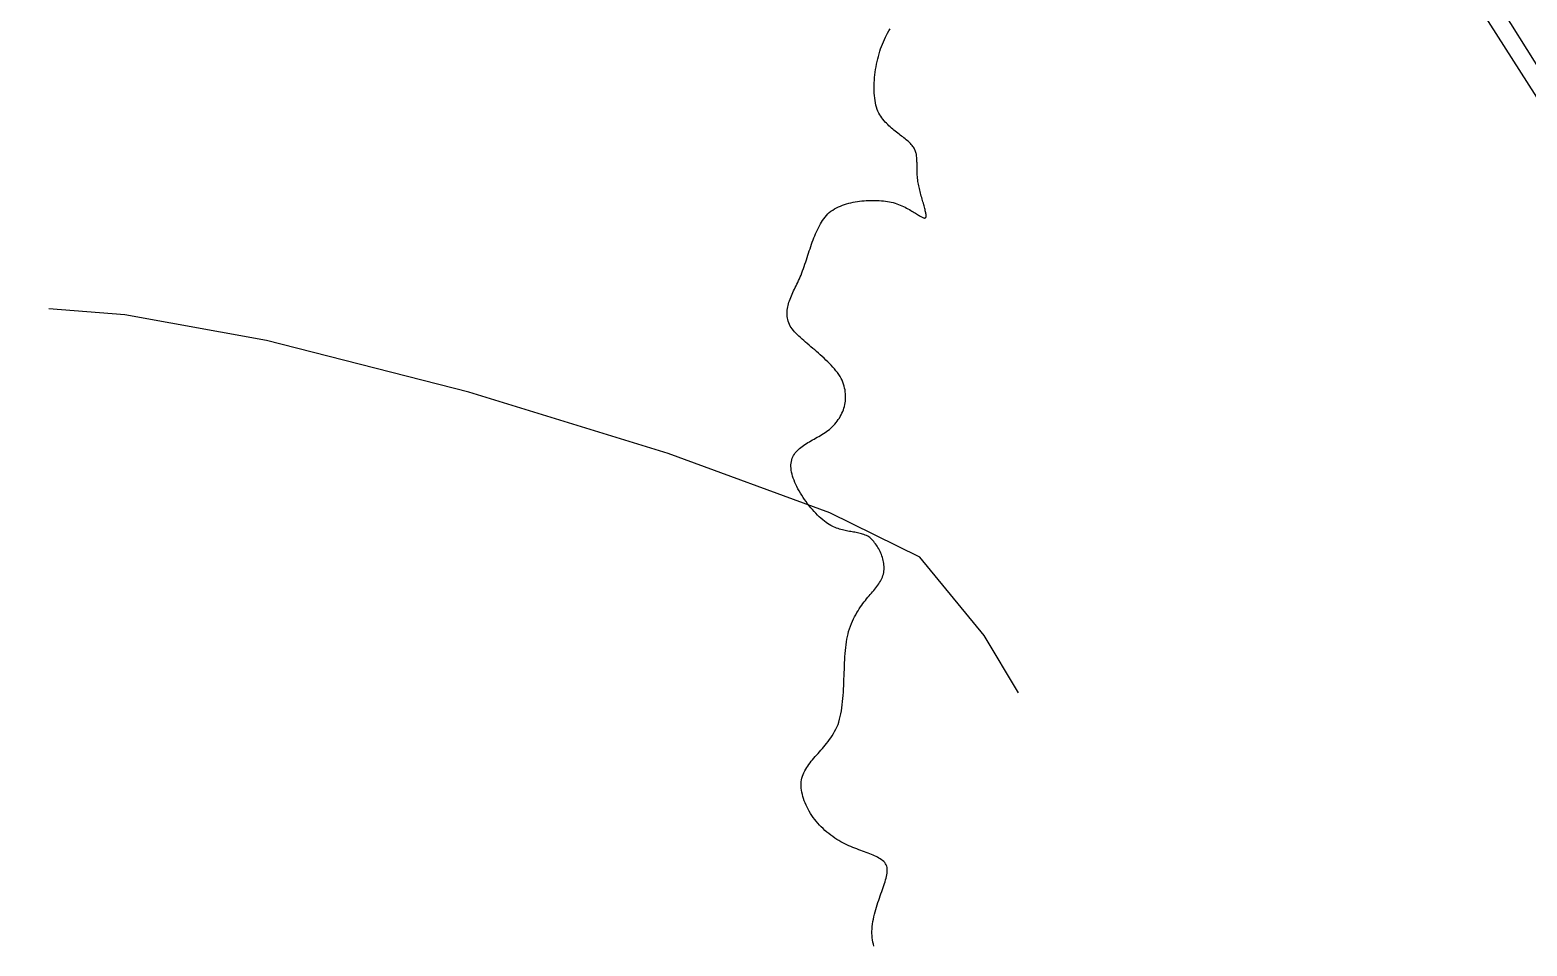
# Model space of a CAD drawing. Header units: metres. Extents: x 507606 to 508087, y 6966978 to 6967359.
# Drawn here: x 507901.48 to 507907.04, y 6967155 to 6967158.39 of the extents above; entities that cross this region are included whole.
import ezdxf

# ---------------------------------------------------------------- set-up
doc = ezdxf.new("R2010")
doc.units = ezdxf.units.M
doc.linetypes.add('ISO-DASHED2', pattern=[6, 4, -2])
for name, color, linetype in [('CON_EX. MAJ', 252, 'ISO-DASHED2'), ('CON_EX. MIN', 253, 'ISO-DASHED2'), ('mga2020DR_UNLINED', 252, 'Continuous'), ('mga2020VEG_TREE', 252, 'Continuous')]:
    doc.layers.add(name, color=color, linetype=linetype)

# ---------------------------------------------------------------- blocks, each defined once
blk = doc.blocks.new('BAC V TREE')
for p, q in [((-13.5699, 7.9058), (-13.5517, 7.9422)), ((-13.5517, 7.9422), (-13.5328, 7.9773)), ((-13.5328, 7.9773), (-13.5108, 8.0128)), ((-13.5108, 8.0128), (-13.488, 8.0466)), ((-13.6771, 7.6221), (-13.6641, 7.6651)), ((-13.6641, 7.6651), (-13.6503, 7.7074)), ((-13.6503, 7.7074), (-13.6357, 7.749)), ((-13.6357, 7.749), (-13.6204, 7.7897)), ((-13.6204, 7.7897), (-13.6043, 7.8294)), ((-13.6043, 7.8294), (-13.5875, 7.8682)), ((-13.5875, 7.8682), (-13.5699, 7.9058)), ((-13.7289, 7.3998), (-13.7203, 7.4449)), ((-13.7203, 7.4449), (-13.7108, 7.4898)), ((-13.7108, 7.4898), (-13.7004, 7.5344)), ((-13.7004, 7.5344), (-13.6892, 7.5785)), ((-13.6892, 7.5785), (-13.6771, 7.6221)), ((-13.7595, 7.128), (-13.7569, 7.173)), ((-13.7569, 7.173), (-13.7534, 7.2182)), ((-13.7534, 7.2182), (-13.7487, 7.2635)), ((-13.7487, 7.2635), (-13.7431, 7.309)), ((-13.7431, 7.309), (-13.7365, 7.3544)), ((-13.7365, 7.3544), (-13.7289, 7.3998)), ((-13.7613, 7.0391), (-13.7609, 7.0833)), ((-13.7605, 6.9954), (-13.7613, 7.0391)), ((-13.7609, 7.0833), (-13.7595, 7.128)), ((-13.7586, 6.9522), (-13.7605, 6.9954)), ((-13.7555, 6.9097), (-13.7586, 6.9522)), ((-13.7512, 6.868), (-13.7555, 6.9097)), ((-13.7457, 6.8271), (-13.7512, 6.868)), ((-13.739, 6.7871), (-13.7457, 6.8271)), ((-13.731, 6.7481), (-13.739, 6.7871)), ((-13.7218, 6.7102), (-13.731, 6.7481)), ((-13.7112, 6.6735), (-13.7218, 6.7102)), ((-13.6965, 6.6425), (-13.7112, 6.6735)), ((-13.6809, 6.6129), (-13.6965, 6.6425)), ((-13.6644, 6.5845), (-13.6809, 6.6129)), ((-13.6472, 6.5573), (-13.6644, 6.5845)), ((-13.6292, 6.5313), (-13.6472, 6.5573)), ((-13.6106, 6.5063), (-13.6292, 6.5313)), ((-13.5914, 6.4824), (-13.6106, 6.5063)), ((-13.5716, 6.4594), (-13.5914, 6.4824)), ((-13.5514, 6.4374), (-13.5716, 6.4594)), ((-13.5307, 6.4161), (-13.5514, 6.4374)), ((-13.5097, 6.3957), (-13.5307, 6.4161)), ((-13.4884, 6.376), (-13.5097, 6.3957)), ((-13.4669, 6.3569), (-13.4884, 6.376)), ((-13.4453, 6.3385), (-13.4669, 6.3569)), ((-13.4235, 6.3205), (-13.4453, 6.3385)), ((-13.4017, 6.3031), (-13.4235, 6.3205)), ((-13.3799, 6.2861), (-13.4017, 6.3031)), ((-13.3582, 6.2694), (-13.3799, 6.2861)), ((-13.3367, 6.253), (-13.3582, 6.2694)), ((-13.3154, 6.2369), (-13.3367, 6.253)), ((-13.2943, 6.2209), (-13.3154, 6.2369)), ((-13.2736, 6.205), (-13.2943, 6.2209)), ((-13.2533, 6.1892), (-13.2736, 6.205)), ((-13.2334, 6.1734), (-13.2533, 6.1892)), ((-13.2141, 6.1576), (-13.2334, 6.1734)), ((-13.1954, 6.1416), (-13.2141, 6.1576)), ((-13.1773, 6.1254), (-13.1954, 6.1416)), ((-13.1599, 6.1089), (-13.1773, 6.1254)), ((-13.1433, 6.0922), (-13.1599, 6.1089)), ((-13.1275, 6.0751), (-13.1433, 6.0922)), ((-13.1126, 6.0575), (-13.1275, 6.0751)), ((-13.1012, 6.0439), (-13.1126, 6.0575)), ((-13.0909, 6.0301), (-13.1012, 6.0439)), ((-13.0816, 6.0161), (-13.0909, 6.0301)), ((-13.0734, 6.0018), (-13.0816, 6.0161)), ((-13.0661, 5.9871), (-13.0734, 6.0018)), ((-13.0596, 5.9722), (-13.0661, 5.9871)), ((-13.0541, 5.9569), (-13.0596, 5.9722)), ((-13.0492, 5.9413), (-13.0541, 5.9569)), ((-13.0451, 5.9253), (-13.0492, 5.9413)), ((-13.0417, 5.909), (-13.0451, 5.9253)), ((-13.0388, 5.8923), (-13.0417, 5.909)), ((-13.0365, 5.8751), (-13.0388, 5.8923)), ((-13.0347, 5.8575), (-13.0365, 5.8751)), ((-13.0332, 5.8395), (-13.0347, 5.8575)), ((-13.0322, 5.821), (-13.0332, 5.8395)), ((-13.0314, 5.802), (-13.0322, 5.821)), ((-13.0309, 5.7825), (-13.0314, 5.802)), ((-13.0305, 5.7625), (-13.0309, 5.7825)), ((-13.0303, 5.742), (-13.0305, 5.7625)), ((-13.0301, 5.7209), (-13.0303, 5.742)), ((-13.03, 5.6992), (-13.0301, 5.7209)), ((-13.0298, 5.677), (-13.03, 5.6992)), ((-13.0294, 5.6542), (-13.0298, 5.677)), ((-13.029, 5.6307), (-13.0294, 5.6542)), ((-13.0282, 5.6066), (-13.029, 5.6307)), ((-13.0272, 5.5818), (-13.0282, 5.6066)), ((-13.0259, 5.5564), (-13.0272, 5.5818)), ((-13.0241, 5.5303), (-13.0259, 5.5564)), ((-13.0219, 5.5035), (-13.0241, 5.5303)), ((-13.0191, 5.476), (-13.0219, 5.5035)), ((-13.0158, 5.4477), (-13.0191, 5.476)), ((-13.0116, 5.4237), (-13.0158, 5.4477)), ((-13.0069, 5.3992), (-13.0116, 5.4237)), ((-13.0018, 5.3744), (-13.0069, 5.3992)), ((-12.9962, 5.3492), (-13.0018, 5.3744)), ((-14.0837, 5.0996), (-14.0462, 5.1058)), ((-14.0462, 5.1058), (-14.0085, 5.1111)), ((-14.0085, 5.1111), (-13.9707, 5.1154)), ((-13.9707, 5.1154), (-13.9329, 5.1188)), ((-13.9329, 5.1188), (-13.8951, 5.1213)), ((-13.8951, 5.1213), (-13.8574, 5.1231)), ((-13.8574, 5.1231), (-13.8199, 5.124)), ((-13.8199, 5.124), (-13.7827, 5.1241)), ((-13.7827, 5.1241), (-13.7457, 5.1235)), ((-13.7457, 5.1235), (-13.7091, 5.1222)), ((-13.7091, 5.1222), (-13.673, 5.1202)), ((-13.673, 5.1202), (-13.6373, 5.1175)), ((-13.6373, 5.1175), (-13.6023, 5.1142)), ((-13.6023, 5.1142), (-13.5678, 5.1103)), ((-13.5678, 5.1103), (-13.5341, 5.1059)), ((-13.5341, 5.1059), (-13.5011, 5.1009)), ((-12.9903, 5.3238), (-12.9962, 5.3492)), ((-12.984, 5.2982), (-12.9903, 5.3238)), ((-12.9776, 5.2726), (-12.984, 5.2982)), ((-12.9709, 5.2469), (-12.9776, 5.2726)), ((-12.964, 5.2213), (-12.9709, 5.2469)), ((-12.9571, 5.1959), (-12.964, 5.2213)), ((-12.9501, 5.1707), (-12.9571, 5.1959)), ((-12.9432, 5.1458), (-12.9501, 5.1707)), ((-12.9363, 5.1212), (-12.9432, 5.1458)), ((-12.9295, 5.0971), (-12.9363, 5.1212)), ((-14.5975, 4.84), (-14.5751, 4.8672)), ((-14.5751, 4.8672), (-14.5516, 4.8932)), ((-14.5516, 4.8932), (-14.5269, 4.9182)), ((-14.5269, 4.9182), (-14.4975, 4.9396)), ((-14.4975, 4.9396), (-14.4671, 4.9596)), ((-14.4671, 4.9596), (-14.4357, 4.9783)), ((-14.4357, 4.9783), (-14.4034, 4.9958)), ((-14.4034, 4.9958), (-14.3703, 5.0119)), ((-14.3703, 5.0119), (-14.3364, 5.0269)), ((-14.3364, 5.0269), (-14.3018, 5.0406)), ((-14.3018, 5.0406), (-14.2667, 5.0532)), ((-14.2667, 5.0532), (-14.2309, 5.0646)), ((-14.2309, 5.0646), (-14.1947, 5.075)), ((-14.1947, 5.075), (-14.158, 5.0842)), ((-14.158, 5.0842), (-14.121, 5.0924)), ((-14.121, 5.0924), (-14.0837, 5.0996)), ((-13.5011, 5.1009), (-13.469, 5.0954)), ((-13.469, 5.0954), (-13.4377, 5.0895)), ((-13.4377, 5.0895), (-13.4056, 5.0787)), ((-13.4056, 5.0787), (-13.3745, 5.0674)), ((-13.3745, 5.0674), (-13.3444, 5.0556)), ((-13.3444, 5.0556), (-13.3153, 5.0435)), ((-13.3153, 5.0435), (-13.2871, 5.031)), ((-13.2871, 5.031), (-13.26, 5.0184)), ((-13.26, 5.0184), (-13.2338, 5.0055)), ((-13.2338, 5.0055), (-13.2085, 4.9926)), ((-13.2085, 4.9926), (-13.1843, 4.9797)), ((-13.1843, 4.9797), (-13.161, 4.9668)), ((-13.161, 4.9668), (-13.1386, 4.954)), ((-13.1386, 4.954), (-13.1172, 4.9414)), ((-13.1172, 4.9414), (-13.0967, 4.929)), ((-13.0967, 4.929), (-13.0771, 4.917)), ((-13.0771, 4.917), (-13.0585, 4.9054)), ((-13.0585, 4.9054), (-13.0408, 4.8942)), ((-13.0408, 4.8942), (-13.024, 4.8836)), ((-13.024, 4.8836), (-13.0081, 4.8736)), ((-13.0081, 4.8736), (-12.9932, 4.8643)), ((-12.9932, 4.8643), (-12.9791, 4.8557)), ((-12.9791, 4.8557), (-12.9659, 4.8479)), ((-12.9228, 5.0735), (-12.9295, 5.0971)), ((-12.9164, 5.0505), (-12.9228, 5.0735)), ((-12.9103, 5.0283), (-12.9164, 5.0505)), ((-12.9045, 5.0067), (-12.9103, 5.0283)), ((-12.899, 4.986), (-12.9045, 5.0067)), ((-12.894, 4.9662), (-12.899, 4.986)), ((-12.8895, 4.9474), (-12.894, 4.9662)), ((-12.8855, 4.9297), (-12.8895, 4.9474)), ((-12.8821, 4.913), (-12.8855, 4.9297)), ((-12.8793, 4.8977), (-12.8821, 4.913)), ((-12.8772, 4.8835), (-12.8793, 4.8977)), ((-12.8758, 4.8708), (-12.8772, 4.8835)), ((-12.8767, 4.8416), (-12.8755, 4.8497)), ((-12.8753, 4.8595), (-12.8758, 4.8708)), ((-12.8755, 4.8497), (-12.8753, 4.8595)), ((-14.7448, 4.5899), (-14.7291, 4.6238)), ((-14.7291, 4.6238), (-14.7126, 4.6571)), ((-14.7126, 4.6571), (-14.6955, 4.6897)), ((-14.6955, 4.6897), (-14.6777, 4.7215)), ((-14.6777, 4.7215), (-14.659, 4.7525)), ((-14.659, 4.7525), (-14.6394, 4.7826)), ((-14.6394, 4.7826), (-14.619, 4.8118)), ((-14.619, 4.8118), (-14.5975, 4.84)), ((-12.9659, 4.8479), (-12.9536, 4.841)), ((-12.9536, 4.841), (-12.9422, 4.8351)), ((-12.9422, 4.8351), (-12.9317, 4.8302)), ((-12.9317, 4.8302), (-12.922, 4.8263)), ((-12.922, 4.8263), (-12.9132, 4.8237)), ((-12.9132, 4.8237), (-12.9053, 4.8223)), ((-12.9053, 4.8223), (-12.8982, 4.8221)), ((-12.8982, 4.8221), (-12.8919, 4.8234)), ((-12.8919, 4.8234), (-12.8866, 4.8261)), ((-12.8866, 4.8261), (-12.882, 4.8303)), ((-12.882, 4.8303), (-12.8789, 4.8351)), ((-12.8789, 4.8351), (-12.8767, 4.8416)), ((-14.8418, 4.3378), (-14.829, 4.375)), ((-14.829, 4.375), (-14.816, 4.4119)), ((-14.816, 4.4119), (-14.8026, 4.4484)), ((-14.8026, 4.4484), (-14.7889, 4.4845)), ((-14.7889, 4.4845), (-14.7747, 4.5201)), ((-14.7747, 4.5201), (-14.76, 4.5553)), ((-14.76, 4.5553), (-14.7448, 4.5899)), ((-14.9284, 4.0736), (-14.9159, 4.1114)), ((-14.9159, 4.1114), (-14.9036, 4.1493)), ((-14.9036, 4.1493), (-14.8913, 4.1872)), ((-14.8913, 4.1872), (-14.8791, 4.225)), ((-14.8791, 4.225), (-14.8668, 4.2628)), ((-14.8668, 4.2628), (-14.8544, 4.3004)), ((-14.8544, 4.3004), (-14.8418, 4.3378)), ((-15.0221, 3.8187), (-15.0084, 3.8509)), ((-15.0084, 3.8509), (-14.9941, 3.8872)), ((-14.9941, 3.8872), (-14.9803, 3.9239)), ((-14.9803, 3.9239), (-14.9669, 3.961)), ((-14.9669, 3.961), (-14.9538, 3.9983)), ((-14.9538, 3.9983), (-14.941, 4.0358)), ((-14.941, 4.0358), (-14.9284, 4.0736)), ((-15.1477, 3.5507), (-15.1346, 3.5789)), ((-15.1346, 3.5789), (-15.121, 3.6074)), ((-15.121, 3.6074), (-15.1072, 3.6363)), ((-15.1072, 3.6363), (-15.0931, 3.6656)), ((-15.0931, 3.6656), (-15.0789, 3.6953)), ((-15.0789, 3.6953), (-15.0646, 3.7254)), ((-15.0646, 3.7254), (-15.0503, 3.756)), ((-15.0503, 3.756), (-15.0361, 3.7871)), ((-15.0361, 3.7871), (-15.0221, 3.8187)), ((-15.2354, 3.3061), (-15.2293, 3.3328)), ((-15.2293, 3.3328), (-15.2222, 3.3595)), ((-15.2222, 3.3595), (-15.214, 3.3863)), ((-15.214, 3.3863), (-15.2048, 3.4133)), ((-15.2048, 3.4133), (-15.1948, 3.4404)), ((-15.1948, 3.4404), (-15.184, 3.4676)), ((-15.184, 3.4676), (-15.1725, 3.4951)), ((-15.1725, 3.4951), (-15.1604, 3.5227)), ((-15.1604, 3.5227), (-15.1477, 3.5507)), ((-15.2469, 3.1991), (-15.2461, 3.2259)), ((-15.2462, 3.1722), (-15.2469, 3.1991)), ((-15.2439, 3.1452), (-15.2462, 3.1722)), ((-15.2461, 3.2259), (-15.2438, 3.2527)), ((-15.24, 3.118), (-15.2439, 3.1452)), ((-15.2438, 3.2527), (-15.2402, 3.2794)), ((-15.2402, 3.2794), (-15.2354, 3.3061)), ((-15.2343, 3.0906), (-15.24, 3.118)), ((-15.2267, 3.0629), (-15.2343, 3.0906)), ((-15.2173, 3.0351), (-15.2267, 3.0629)), ((-15.2059, 3.0069), (-15.2173, 3.0351)), ((-15.1924, 2.9784), (-15.2059, 3.0069)), ((-15.1762, 2.955), (-15.1924, 2.9784)), ((-15.1581, 2.9313), (-15.1762, 2.955)), ((-15.1384, 2.9074), (-15.1581, 2.9313)), ((-15.117, 2.8832), (-15.1384, 2.9074)), ((-15.0941, 2.8588), (-15.117, 2.8832)), ((-15.0698, 2.8342), (-15.0941, 2.8588)), ((-15.0443, 2.8093), (-15.0698, 2.8342)), ((-15.0175, 2.7842), (-15.0443, 2.8093)), ((-14.9898, 2.7588), (-15.0175, 2.7842)), ((-14.9611, 2.7332), (-14.9898, 2.7588)), ((-14.9315, 2.7072), (-14.9611, 2.7332)), ((-14.9013, 2.681), (-14.9315, 2.7072)), ((-14.8704, 2.6545), (-14.9013, 2.681)), ((-14.8391, 2.6278), (-14.8704, 2.6545)), ((-14.8074, 2.6007), (-14.8391, 2.6278)), ((-14.7754, 2.5733), (-14.8074, 2.6007)), ((-14.7433, 2.5456), (-14.7754, 2.5733)), ((-14.7111, 2.5176), (-14.7433, 2.5456)), ((-14.679, 2.4892), (-14.7111, 2.5176)), ((-14.6471, 2.4606), (-14.679, 2.4892)), ((-14.6155, 2.4316), (-14.6471, 2.4606)), ((-14.5844, 2.4022), (-14.6155, 2.4316)), ((-14.5537, 2.3726), (-14.5844, 2.4022)), ((-14.5237, 2.3425), (-14.5537, 2.3726)), ((-14.4944, 2.3121), (-14.5237, 2.3425)), ((-14.466, 2.2814), (-14.4944, 2.3121)), ((-14.4386, 2.2503), (-14.466, 2.2814)), ((-14.4123, 2.2188), (-14.4386, 2.2503)), ((-14.3872, 2.1869), (-14.4123, 2.2188)), ((-14.3634, 2.1546), (-14.3872, 2.1869)), ((-14.341, 2.1219), (-14.3634, 2.1546)), ((-14.3239, 2.0889), (-14.341, 2.1219)), ((-14.3087, 2.0559), (-14.3239, 2.0889)), ((-14.2952, 2.023), (-14.3087, 2.0559)), ((-14.2834, 1.9901), (-14.2952, 2.023)), ((-14.2734, 1.9574), (-14.2834, 1.9901)), ((-14.265, 1.9248), (-14.2734, 1.9574)), ((-14.2583, 1.8923), (-14.265, 1.9248)), ((-14.2533, 1.8601), (-14.2583, 1.8923)), ((-14.2499, 1.828), (-14.2533, 1.8601)), ((-14.248, 1.7961), (-14.2499, 1.828)), ((-14.2477, 1.7646), (-14.248, 1.7961)), ((-14.2978, 1.5233), (-14.2867, 1.5521)), ((-14.2867, 1.5521), (-14.2769, 1.5814)), ((-14.2769, 1.5814), (-14.2685, 1.611)), ((-14.2685, 1.611), (-14.2615, 1.6411)), ((-14.2615, 1.6411), (-14.2558, 1.6714)), ((-14.2558, 1.6714), (-14.2516, 1.7022)), ((-14.2516, 1.7022), (-14.2489, 1.7332)), ((-14.2489, 1.7332), (-14.2477, 1.7646)), ((-14.4759, 1.2631), (-14.453, 1.2865)), ((-14.453, 1.2865), (-14.4312, 1.3105)), ((-14.4312, 1.3105), (-14.4105, 1.3351)), ((-14.4105, 1.3351), (-14.3908, 1.3604)), ((-14.3908, 1.3604), (-14.3723, 1.3862)), ((-14.3723, 1.3862), (-14.355, 1.4126)), ((-14.355, 1.4126), (-14.3389, 1.4395)), ((-14.3389, 1.4395), (-14.3239, 1.4669)), ((-14.3239, 1.4669), (-14.3102, 1.4949)), ((-14.3102, 1.4949), (-14.2978, 1.5233)), ((-14.8653, 1.0092), (-14.8391, 1.0242)), ((-14.8391, 1.0242), (-14.8126, 1.0392)), ((-14.8126, 1.0392), (-14.7859, 1.0541)), ((-14.7859, 1.0541), (-14.759, 1.0691)), ((-14.759, 1.0691), (-14.732, 1.0842)), ((-14.732, 1.0842), (-14.7051, 1.0996)), ((-14.7051, 1.0996), (-14.6783, 1.1152)), ((-14.6783, 1.1152), (-14.6516, 1.1311)), ((-14.6516, 1.1311), (-14.6253, 1.1475)), ((-14.6253, 1.1475), (-14.5993, 1.1643)), ((-14.5993, 1.1643), (-14.5738, 1.1817)), ((-14.5738, 1.1817), (-14.5489, 1.1997)), ((-14.5489, 1.1997), (-14.5246, 1.2183)), ((-14.5246, 1.2183), (-14.4997, 1.2404)), ((-14.4997, 1.2404), (-14.4759, 1.2631)), ((-15.1461, 0.7517), (-15.1341, 0.7752)), ((-15.1341, 0.7752), (-15.1204, 0.7975)), ((-15.1204, 0.7975), (-15.1053, 0.8189)), ((-15.1053, 0.8189), (-15.0887, 0.8394)), ((-15.0887, 0.8394), (-15.0708, 0.859)), ((-15.0708, 0.859), (-15.0517, 0.8779)), ((-15.0517, 0.8779), (-15.0315, 0.896)), ((-15.0315, 0.896), (-15.0102, 0.9135)), ((-15.0102, 0.9135), (-14.9879, 0.9305)), ((-14.9879, 0.9305), (-14.9648, 0.9469)), ((-14.9648, 0.9469), (-14.9409, 0.963)), ((-14.9409, 0.963), (-14.9162, 0.9786)), ((-14.9162, 0.9786), (-14.891, 0.994)), ((-14.891, 0.994), (-14.8653, 1.0092)), ((-15.1804, 0.5879), (-15.1797, 0.6177)), ((-15.1789, 0.557), (-15.1804, 0.5879)), ((-15.1797, 0.6177), (-15.1767, 0.6462)), ((-15.1752, 0.525), (-15.1789, 0.557)), ((-15.1767, 0.6462), (-15.1719, 0.6745)), ((-15.1695, 0.4921), (-15.1752, 0.525)), ((-15.1719, 0.6745), (-15.1651, 0.7015)), ((-15.1651, 0.7015), (-15.1565, 0.7272)), ((-15.1565, 0.7272), (-15.1461, 0.7517)), ((-15.1618, 0.4584), (-15.1695, 0.4921)), ((-15.1522, 0.4239), (-15.1618, 0.4584)), ((-15.1408, 0.3888), (-15.1522, 0.4239)), ((-15.1277, 0.3531), (-15.1408, 0.3888)), ((-15.113, 0.3169), (-15.1277, 0.3531)), ((-15.0968, 0.2804), (-15.113, 0.3169)), ((-15.0791, 0.2437), (-15.0968, 0.2804)), ((-15.06, 0.2068), (-15.0791, 0.2437)), ((-15.0397, 0.1699), (-15.06, 0.2068)), ((-15.0181, 0.133), (-15.0397, 0.1699)), ((-14.9955, 0.0962), (-15.0181, 0.133)), ((-14.9718, 0.0598), (-14.9955, 0.0962)), ((-14.9472, 0.0236), (-14.9718, 0.0598)), ((-14.9217, -0.0121), (-14.9472, 0.0236)), ((-14.8954, -0.0472), (-14.9217, -0.0121)), ((-14.8685, -0.0817), (-14.8954, -0.0472)), ((-14.841, -0.1154), (-14.8685, -0.0817)), ((-14.8129, -0.1483), (-14.841, -0.1154)), ((-14.7845, -0.1802), (-14.8129, -0.1483)), ((-14.7557, -0.2111), (-14.7845, -0.1802)), ((-14.7266, -0.2408), (-14.7557, -0.2111)), ((-14.6974, -0.2693), (-14.7266, -0.2408)), ((-14.6681, -0.2964), (-14.6974, -0.2693)), ((-14.6388, -0.3221), (-14.6681, -0.2964)), ((-14.6096, -0.3463), (-14.6388, -0.3221)), ((-14.5805, -0.3687), (-14.6096, -0.3463)), ((-14.5544, -0.3862), (-14.5805, -0.3687)), ((-14.5284, -0.4022), (-14.5544, -0.3862)), ((-14.5027, -0.4168), (-14.5284, -0.4022)), ((-14.4771, -0.4301), (-14.5027, -0.4168)), ((-14.4518, -0.4421), (-14.4771, -0.4301)), ((-14.4266, -0.453), (-14.4518, -0.4421)), ((-14.4016, -0.4629), (-14.4266, -0.453)), ((-14.3768, -0.4718), (-14.4016, -0.4629)), ((-14.3521, -0.4799), (-14.3768, -0.4718)), ((-14.3277, -0.4871), (-14.3521, -0.4799)), ((-14.3034, -0.4937), (-14.3277, -0.4871)), ((-14.2793, -0.4996), (-14.3034, -0.4937)), ((-14.2553, -0.505), (-14.2793, -0.4996)), ((-14.2316, -0.51), (-14.2553, -0.505)), ((-14.2079, -0.5146), (-14.2316, -0.51)), ((-14.1845, -0.5189), (-14.2079, -0.5146)), ((-14.1612, -0.5231), (-14.1845, -0.5189)), ((-14.138, -0.5271), (-14.1612, -0.5231)), ((-14.115, -0.5312), (-14.138, -0.5271)), ((-14.0922, -0.5353), (-14.115, -0.5312)), ((-14.0695, -0.5396), (-14.0922, -0.5353)), ((-14.0469, -0.5441), (-14.0695, -0.5396)), ((-14.0244, -0.549), (-14.0469, -0.5441)), ((-14.0021, -0.5543), (-14.0244, -0.549)), ((-13.98, -0.5601), (-14.0021, -0.5543)), ((-13.9579, -0.5665), (-13.98, -0.5601)), ((-13.936, -0.5735), (-13.9579, -0.5665)), ((-13.9142, -0.5814), (-13.936, -0.5735)), ((-13.8925, -0.5901), (-13.9142, -0.5814)), ((-13.871, -0.5997), (-13.8925, -0.5901)), ((-13.8495, -0.6104), (-13.871, -0.5997)), ((-13.8331, -0.6251), (-13.8495, -0.6104)), ((-13.8167, -0.6408), (-13.8331, -0.6251)), ((-13.8005, -0.6574), (-13.8167, -0.6408)), ((-13.7845, -0.6749), (-13.8005, -0.6574)), ((-13.7688, -0.6932), (-13.7845, -0.6749)), ((-13.7534, -0.7122), (-13.7688, -0.6932)), ((-13.7383, -0.7321), (-13.7534, -0.7122)), ((-13.7237, -0.7526), (-13.7383, -0.7321)), ((-13.7096, -0.7738), (-13.7237, -0.7526)), ((-13.696, -0.7956), (-13.7096, -0.7738)), ((-13.6831, -0.818), (-13.696, -0.7956)), ((-13.6707, -0.841), (-13.6831, -0.818)), ((-13.6591, -0.8644), (-13.6707, -0.841)), ((-13.6482, -0.8883), (-13.6591, -0.8644)), ((-13.6381, -0.9126), (-13.6482, -0.8883)), ((-13.6288, -0.9373), (-13.6381, -0.9126)), ((-13.6205, -0.9623), (-13.6288, -0.9373)), ((-13.6131, -0.9877), (-13.6205, -0.9623)), ((-13.6068, -1.0133), (-13.6131, -0.9877)), ((-13.6015, -1.0391), (-13.6068, -1.0133)), ((-13.6196, -1.2997), (-13.6112, -1.2741)), ((-13.6112, -1.2741), (-13.6044, -1.2482)), ((-13.6044, -1.2482), (-13.5992, -1.2222)), ((-13.5974, -1.065), (-13.6015, -1.0391)), ((-13.5992, -1.2222), (-13.5954, -1.196)), ((-13.5944, -1.0911), (-13.5974, -1.065)), ((-13.5954, -1.196), (-13.5931, -1.1698)), ((-13.5927, -1.1173), (-13.5944, -1.0911)), ((-13.5931, -1.1698), (-13.5922, -1.1436)), ((-13.5922, -1.1436), (-13.5927, -1.1173)), ((-13.788, -1.5478), (-13.7689, -1.5251)), ((-13.7689, -1.5251), (-13.7503, -1.5026)), ((-13.7503, -1.5026), (-13.7323, -1.4803)), ((-13.7323, -1.4803), (-13.715, -1.4583)), ((-13.715, -1.4583), (-13.6985, -1.4363)), ((-13.6985, -1.4363), (-13.6828, -1.4143)), ((-13.6828, -1.4143), (-13.668, -1.3923)), ((-13.668, -1.3923), (-13.6541, -1.3701)), ((-13.6541, -1.3701), (-13.6413, -1.3478)), ((-13.6413, -1.3478), (-13.6296, -1.3252)), ((-13.6296, -1.3252), (-13.6196, -1.2997)), ((-13.9948, -1.8084), (-13.9739, -1.7786)), ((-13.9739, -1.7786), (-13.9529, -1.7498)), ((-13.9529, -1.7498), (-13.9318, -1.722)), ((-13.9318, -1.722), (-13.9107, -1.695)), ((-13.9107, -1.695), (-13.8897, -1.6689)), ((-13.8897, -1.6689), (-13.8688, -1.6435)), ((-13.8688, -1.6435), (-13.8481, -1.6188)), ((-13.8481, -1.6188), (-13.8277, -1.5946)), ((-13.8277, -1.5946), (-13.8077, -1.571)), ((-13.8077, -1.571), (-13.788, -1.5478)), ((-14.1315, -2.0519), (-14.1135, -2.0129)), ((-14.1135, -2.0129), (-14.0949, -1.9754)), ((-14.0949, -1.9754), (-14.0757, -1.9394)), ((-14.0757, -1.9394), (-14.056, -1.9047)), ((-14.056, -1.9047), (-14.0359, -1.8714)), ((-14.0359, -1.8714), (-14.0155, -1.8393)), ((-14.0155, -1.8393), (-13.9948, -1.8084)), ((-14.2172, -2.3111), (-14.2072, -2.2671)), ((-14.2072, -2.2671), (-14.1961, -2.2248)), ((-14.1961, -2.2248), (-14.1812, -2.1789)), ((-14.1812, -2.1789), (-14.1654, -2.1348)), ((-14.1654, -2.1348), (-14.1489, -2.0925)), ((-14.1489, -2.0925), (-14.1315, -2.0519)), ((-14.2554, -2.6035), (-14.2511, -2.5519)), ((-14.2511, -2.5519), (-14.2461, -2.5013)), ((-14.2461, -2.5013), (-14.2403, -2.4519)), ((-14.2403, -2.4519), (-14.2336, -2.4036)), ((-14.2336, -2.4036), (-14.2259, -2.3566)), ((-14.2259, -2.3566), (-14.2172, -2.3111)), ((-14.2675, -2.8175), (-14.2651, -2.7631)), ((-14.2651, -2.7631), (-14.2623, -2.7092)), ((-14.2623, -2.7092), (-14.2591, -2.656)), ((-14.2591, -2.656), (-14.2554, -2.6035)), ((-14.2782, -3.0944), (-14.276, -3.0388)), ((-14.276, -3.0388), (-14.2739, -2.9832)), ((-14.2739, -2.9832), (-14.2718, -2.9277)), ((-14.2718, -2.9277), (-14.2698, -2.8725)), ((-14.2698, -2.8725), (-14.2675, -2.8175)), ((-14.2949, -3.3689), (-14.2905, -3.3149)), ((-14.2905, -3.3149), (-14.2867, -3.2603)), ((-14.2867, -3.2603), (-14.2835, -3.2052)), ((-14.2835, -3.2052), (-14.2807, -3.1499)), ((-14.2807, -3.1499), (-14.2782, -3.0944)), ((-14.3203, -3.5777), (-14.3126, -3.5269)), ((-14.3126, -3.5269), (-14.3058, -3.475)), ((-14.3058, -3.475), (-14.2999, -3.4223)), ((-14.2999, -3.4223), (-14.2949, -3.3689)), ((-14.3954, -3.8545), (-14.3771, -3.8138)), ((-14.3771, -3.8138), (-14.363, -3.7694)), ((-14.363, -3.7694), (-14.3504, -3.7235)), ((-14.3504, -3.7235), (-14.3391, -3.6761)), ((-14.3391, -3.6761), (-14.3291, -3.6275)), ((-14.3291, -3.6275), (-14.3203, -3.5777)), ((-14.5474, -4.1018), (-14.5237, -4.0698)), ((-14.5237, -4.0698), (-14.5006, -4.0369)), ((-14.5006, -4.0369), (-14.478, -4.0029)), ((-14.478, -4.0029), (-14.4561, -3.9677)), ((-14.4561, -3.9677), (-14.435, -3.9313)), ((-14.435, -3.9313), (-14.4147, -3.8936)), ((-14.4147, -3.8936), (-14.3954, -3.8545)), ((-14.7653, -4.359), (-14.7418, -4.3321)), ((-14.7418, -4.3321), (-14.7178, -4.305)), ((-14.7178, -4.305), (-14.6936, -4.2776)), ((-14.6936, -4.2776), (-14.6692, -4.2498)), ((-14.6692, -4.2498), (-14.6446, -4.2215)), ((-14.6446, -4.2215), (-14.6201, -4.1926)), ((-14.6201, -4.1926), (-14.5956, -4.1631)), ((-14.5956, -4.1631), (-14.5713, -4.1329)), ((-14.5713, -4.1329), (-14.5474, -4.1018)), ((-14.944, -4.6041), (-14.9283, -4.5756)), ((-14.9283, -4.5756), (-14.9113, -4.5475)), ((-14.9113, -4.5475), (-14.8931, -4.52)), ((-14.8931, -4.52), (-14.8739, -4.4927)), ((-14.8739, -4.4927), (-14.8537, -4.4658)), ((-14.8537, -4.4658), (-14.8327, -4.439)), ((-14.8327, -4.439), (-14.8109, -4.4123)), ((-14.8109, -4.4123), (-14.7884, -4.3857)), ((-14.7884, -4.3857), (-14.7653, -4.359)), ((-15.0057, -4.8259), (-15.0041, -4.7915)), ((-15.0054, -4.8608), (-15.0057, -4.8259)), ((-15.0041, -4.7915), (-15.0005, -4.7575)), ((-15.0005, -4.7575), (-14.9925, -4.7251)), ((-14.9925, -4.7251), (-14.9827, -4.6937)), ((-14.9827, -4.6937), (-14.9713, -4.6631)), ((-14.9713, -4.6631), (-14.9584, -4.6332)), ((-14.9584, -4.6332), (-14.944, -4.6041)), ((-15.0031, -4.896), (-15.0054, -4.8608)), ((-14.9991, -4.9316), (-15.0031, -4.896)), ((-14.9932, -4.9674), (-14.9991, -4.9316)), ((-14.9856, -5.0034), (-14.9932, -4.9674)), ((-14.9763, -5.0396), (-14.9856, -5.0034)), ((-14.9653, -5.0758), (-14.9763, -5.0396)), ((-14.9528, -5.1121), (-14.9653, -5.0758)), ((-14.9386, -5.1483), (-14.9528, -5.1121)), ((-14.923, -5.1844), (-14.9386, -5.1483)), ((-14.9058, -5.2203), (-14.923, -5.1844)), ((-14.8873, -5.256), (-14.9058, -5.2203)), ((-14.8673, -5.2914), (-14.8873, -5.256)), ((-14.846, -5.3265), (-14.8673, -5.2914)), ((-14.8235, -5.3611), (-14.846, -5.3265)), ((-14.7996, -5.3953), (-14.8235, -5.3611)), ((-14.7746, -5.429), (-14.7996, -5.3953)), ((-14.7484, -5.4621), (-14.7746, -5.429)), ((-14.7211, -5.4945), (-14.7484, -5.4621)), ((-14.6928, -5.5262), (-14.7211, -5.4945)), ((-14.6634, -5.5571), (-14.6928, -5.5262)), ((-14.6331, -5.5873), (-14.6634, -5.5571)), ((-14.6018, -5.6165), (-14.6331, -5.5873)), ((-14.5696, -5.6447), (-14.6018, -5.6165)), ((-14.5366, -5.672), (-14.5696, -5.6447)), ((-14.5029, -5.6982), (-14.5366, -5.672)), ((-14.4683, -5.7232), (-14.5029, -5.6982)), ((-14.4331, -5.7471), (-14.4683, -5.7232)), ((-14.3972, -5.7697), (-14.4331, -5.7471)), ((-14.3636, -5.7907), (-14.3972, -5.7697)), ((-14.3297, -5.8105), (-14.3636, -5.7907)), ((-14.2956, -5.8292), (-14.3297, -5.8105)), ((-14.2614, -5.8467), (-14.2956, -5.8292)), ((-14.2271, -5.8632), (-14.2614, -5.8467)), ((-14.1929, -5.8788), (-14.2271, -5.8632)), ((-14.1587, -5.8936), (-14.1929, -5.8788)), ((-14.1246, -5.9076), (-14.1587, -5.8936)), ((-14.0908, -5.921), (-14.1246, -5.9076)), ((-14.0572, -5.9338), (-14.0908, -5.921)), ((-14.024, -5.9461), (-14.0572, -5.9338)), ((-13.9913, -5.958), (-14.024, -5.9461)), ((-13.959, -5.9696), (-13.9913, -5.958)), ((-13.9273, -5.981), (-13.959, -5.9696)), ((-13.8962, -5.9923), (-13.9273, -5.981)), ((-13.8659, -6.0035), (-13.8962, -5.9923)), ((-13.8363, -6.0148), (-13.8659, -6.0035)), ((-13.8075, -6.0262), (-13.8363, -6.0148)), ((-13.7797, -6.0378), (-13.8075, -6.0262)), ((-13.7529, -6.0497), (-13.7797, -6.0378)), ((-13.7271, -6.0621), (-13.7529, -6.0497)), ((-13.7025, -6.0749), (-13.7271, -6.0621)), ((-13.679, -6.0882), (-13.7025, -6.0749)), ((-13.6569, -6.1023), (-13.679, -6.0882)), ((-13.636, -6.117), (-13.6569, -6.1023)), ((-13.6166, -6.1326), (-13.636, -6.117)), ((-13.5986, -6.1492), (-13.6166, -6.1326)), ((-13.5822, -6.1667), (-13.5986, -6.1492)), ((-13.5674, -6.1854), (-13.5822, -6.1667)), ((-13.5543, -6.2052), (-13.5674, -6.1854)), ((-13.543, -6.2263), (-13.5543, -6.2052)), ((-13.5525, -6.4015), (-13.5466, -6.3733)), ((-13.5466, -6.3733), (-13.5421, -6.3461)), ((-13.5393, -6.2479), (-13.543, -6.2263)), ((-13.5421, -6.3461), (-13.539, -6.3199)), ((-13.5375, -6.2708), (-13.5393, -6.2479)), ((-13.539, -6.3199), (-13.5375, -6.2948)), ((-13.5375, -6.2948), (-13.5375, -6.2708)), ((-13.6327, -6.6602), (-13.6204, -6.625)), ((-13.6204, -6.625), (-13.6085, -6.5905)), ((-13.6085, -6.5905), (-13.5972, -6.5568)), ((-13.5972, -6.5568), (-13.5865, -6.524)), ((-13.5865, -6.524), (-13.5766, -6.492)), ((-13.5766, -6.492), (-13.5675, -6.4609)), ((-13.5675, -6.4609), (-13.5595, -6.4307)), ((-13.5595, -6.4307), (-13.5525, -6.4015)), ((-13.7214, -6.9252), (-13.7092, -6.8856)), ((-13.7092, -6.8856), (-13.6967, -6.8465)), ((-13.6967, -6.8465), (-13.6839, -6.808)), ((-13.6839, -6.808), (-13.671, -6.77)), ((-13.671, -6.77), (-13.6581, -6.7327)), ((-13.6581, -6.7327), (-13.6453, -6.6961)), ((-13.6453, -6.6961), (-13.6327, -6.6602)), ((-13.7815, -7.1724), (-13.7736, -7.1303)), ((-13.7736, -7.1303), (-13.7647, -7.0884)), ((-13.7647, -7.0884), (-13.755, -7.047)), ((-13.755, -7.047), (-13.7444, -7.006)), ((-13.7444, -7.006), (-13.7332, -6.9654)), ((-13.7332, -6.9654), (-13.7214, -6.9252)), ((-13.7992, -7.3372), (-13.7981, -7.3006)), ((-13.7989, -7.3739), (-13.7992, -7.3372)), ((-13.7971, -7.4106), (-13.7989, -7.3739)), ((-13.7981, -7.3006), (-13.7938, -7.2576)), ((-13.7938, -7.2576), (-13.7883, -7.2149)), ((-13.7883, -7.2149), (-13.7815, -7.1724)), ((-13.7938, -7.4472), (-13.7971, -7.4106)), ((-13.789, -7.4836), (-13.7938, -7.4472)), ((-13.7827, -7.5199), (-13.789, -7.4836)), ((-13.775, -7.5558), (-13.7827, -7.5199)), ((-13.7657, -7.5914), (-13.775, -7.5558))]:
    blk.add_line(p, q)
blk = doc.blocks.new('XE_SURVEY')
at = {"layer": 'mga2020DR_UNLINED'}
blk.add_polyline3d([(507890.6991, 6967200.5784, 5.3095), (507917.0056, 6967158.5361, 4.9247), (507917.0056, 6967158.5361, 4.9247), (507919.1786, 6967155.6551, 5.2167), (507918.4585, 6967152.3996, 5.0857), (507916.7436, 6967150.4757, 5.0478), (507914.1248, 6967149.5917, 5.1406), (507910.8669, 6967152.9771, 4.9437), (507908.1175, 6967156.5123, 5.0083), (507905.2456, 6967161.0117, 5.0172), (507902.2408, 6967166.0224, 4.9259), (507891.2965, 6967183.6766, 5.032), (507882.5668, 6967198.5479, 5.0826), (507872.8027, 6967214.6146, 5.104), (507866.3706, 6967225.1018, 4.915), (507858.6914, 6967237.5078, 5.0093), (507849.5586, 6967251.6025, 5.1308), (507842.9819, 6967261.7158, 5.1781), (507840.465, 6967268.6714, 4.7001)], dxfattribs=at)
at = {"layer": 'mga2020VEG_TREE', "xscale": 0.2176184297825094, "yscale": 0.2176184297825094, "zscale": 0.2176184297825094, "rotation": 0.001583333339407246}
blk.add_blockref('BAC V TREE', (507907.6118, 6967156.6471, 5.1615), dxfattribs=at)
blk = doc.blocks.new('XE_CONTOURS EXIST_1')
at = {"layer": 'CON_EX. MAJ', "color": 252, "linetype": 'ISO-DASHED2', "lineweight": -3, "ltscale": 10, "elevation": 5, "flags": 128}
blk.add_lwpolyline([(507840.0057, 6967300.0867), (507840.0069, 6967300.0851), (507840.0134, 6967300.0768), (507840.0176, 6967300.0713), (507840.0537, 6967300.0271), (507840.0892, 6967299.9791), (507839.9627, 6967299.8738), (507839.7167, 6967299.6743), (507839.5498, 6967299.5391), (507839.4375, 6967299.4473), (507839.2894, 6967299.3262), (507839.2047, 6967299.2563), (507839.1224, 6967299.1814), (507839.0405, 6967299.106), (507838.9548, 6967299.0287), (507838.8047, 6967298.8925), (507838.6922, 6967298.7879), (507838.5699, 6967298.6598), (507838.3906, 6967298.4678), (507838.2567, 6967298.3238), (507838.1011, 6967298.155), (507837.8326, 6967297.8633), (507837.5757, 6967297.5837), (507837.4548, 6967297.4515), (507837.3892, 6967297.3697), (507837.3241, 6967297.2875), (507837.2332, 6967297.1754), (507837.0677, 6967296.9698), (507836.945, 6967296.8112), (507836.8419, 6967296.6514), (507836.7042, 6967296.4283), (507836.6021, 6967296.2621), (507836.4311, 6967295.9875), (507836.0763, 6967295.4172), (507835.6649, 6967294.7559), (507835.3244, 6967294.2086), (507835.1821, 6967293.9799), (507835.1553, 6967293.9222), (507835.0476, 6967293.6904), (507834.8483, 6967293.2614), (507834.7404, 6967293.0289), (507834.715, 6967292.9563), (507834.7561, 6967292.7267), (507834.8546, 6967292.1807), (507834.9728, 6967291.5272), (507835.0731, 6967290.9752), (507835.1177, 6967290.7334), (507835.1544, 6967290.6143), (507835.1886, 6967290.5105), (507835.2227, 6967290.457), (507835.2564, 6967290.4033), (507835.2892, 6967290.1913), (507835.3665, 6967289.6842), (507835.4621, 6967289.0613), (507835.5499, 6967288.5018), (507835.6035, 6967288.185), (507835.6704, 6967287.9026), (507835.7739, 6967287.4965), (507835.8725, 6967287.1193), (507835.9244, 6967286.9239), (507835.9912, 6967286.6975), (507836.0435, 6967286.5235), (507836.063, 6967286.4697), (507835.9981, 6967286.2972), (507835.8862, 6967285.9623), (507835.852, 6967285.7336), (507836.0777, 6967285.6398), (507836.475, 6967285.5387), (507836.7619, 6967285.443), (507836.9435, 6967285.2693), (507837.2653, 6967284.9219), (507837.6401, 6967284.502), (507837.9806, 6967284.1105), (507838.1999, 6967283.8485), (507838.3938, 6967283.5849), (507838.671, 6967283.1896), (507838.9628, 6967282.7647), (507839.2009, 6967282.4122), (507839.3168, 6967282.2342), (507839.4038, 6967282.0698), (507839.5111, 6967281.844), (507839.5683, 6967281.6743), (507839.5131, 6967281.4483), (507839.386, 6967281.0376), (507839.2638, 6967280.613), (507839.2236, 6967280.3452), (507839.3276, 6967280.1524), (507839.5312, 6967279.8887), (507839.751, 6967279.6283), (507839.9036, 6967279.4455), (507840.0823, 6967279.2148), (507840.4046, 6967278.8005), (507840.7681, 6967278.3325), (507841.0706, 6967277.9408), (507841.2098, 6967277.7553), (507841.2652, 6967277.6395), (507841.334, 6967277.4799), (507841.3875, 6967277.3629), (507841.5526, 6967277.1031), (507841.9667, 6967276.457), (507842.5496, 6967275.5495), (507843.2208, 6967274.5054), (507843.9002, 6967273.4495), (507844.5073, 6967272.5067), (507844.9617, 6967271.8018), (507845.1832, 6967271.4595), (507845.3654, 6967271.1785), (507845.6272, 6967270.7741), (507845.9169, 6967270.3323), (507846.1829, 6967269.9385), (507846.3735, 6967269.6785), (507846.5879, 6967269.4527), (507846.9111, 6967269.1419), (507847.2699, 6967268.8024), (507847.5911, 6967268.4903), (507847.8014, 6967268.2619), (507848.0021, 6967267.9433), (507848.4357, 6967267.2208), (507849.0449, 6967266.1929), (507849.7726, 6967264.9583), (507850.5615, 6967263.6153), (507851.3544, 6967262.2626), (507852.094, 6967260.9985), (507852.7233, 6967259.9216), (507853.1849, 6967259.1304), (507853.4216, 6967258.7234), (507853.6615, 6967258.2994), (507853.9987, 6967257.6947), (507854.3856, 6967257.0005), (507854.7746, 6967256.3077), (507855.1184, 6967255.7074), (507855.3693, 6967255.2905), (507855.6347, 6967254.9039), (507856.0659, 6967254.303), (507856.6002, 6967253.5685), (507857.175, 6967252.7808), (507857.7278, 6967252.0206), (507858.1957, 6967251.3683), (507858.5164, 6967250.9045), (507858.8214, 6967250.4197), (507859.3402, 6967249.5728), (507860.0064, 6967248.4755), (507860.7533, 6967247.2393), (507861.5144, 6967245.9758), (507862.2232, 6967244.7966), (507862.8131, 6967243.8133), (507863.2175, 6967243.1374), (507863.3699, 6967242.8807), (507863.4009, 6967242.7607), (507863.4319, 6967242.6406), (507863.5552, 6967242.4319), (507863.8196, 6967241.9921), (507864.0953, 6967241.5335), (507864.252, 6967241.2681), (507864.3821, 6967241.0292), (507864.5486, 6967240.7107), (507864.6314, 6967240.5179), (507864.5488, 6967240.3428), (507864.4683, 6967240.1688), (507864.6019, 6967239.9423), (507864.9574, 6967239.3735), (507865.4709, 6967238.561), (507866.0787, 6967237.6037), (507866.717, 6967236.6002), (507867.322, 6967235.6492), (507867.8299, 6967234.8495), (507868.177, 6967234.2997), (507868.4924, 6967233.793), (507868.9699, 6967233.0231), (507869.5603, 6967232.0696), (507870.2145, 6967231.0125), (507870.8835, 6967229.9317), (507871.5181, 6967228.9069), (507872.0693, 6967228.0182), (507872.4879, 6967227.3452), (507872.725, 6967226.9679), (507872.9977, 6967226.5463), (507873.388, 6967225.949), (507873.8378, 6967225.2645), (507874.2895, 6967224.5813), (507874.6852, 6967223.9877), (507874.9671, 6967223.5722), (507875.2471, 6967223.1839), (507875.7354, 6967222.52), (507876.3677, 6967221.6641), (507877.0796, 6967220.6995), (507877.8065, 6967219.7097), (507878.4842, 6967218.7783), (507879.0482, 6967217.9887), (507879.4341, 6967217.4244), (507879.7465, 6967216.9135), (507880.2539, 6967216.0501), (507880.9122, 6967214.9133), (507881.6776, 6967213.5824), (507882.5059, 6967212.1366), (507883.3532, 6967210.655), (507884.1755, 6967209.2168), (507884.9288, 6967207.9012), (507885.5691, 6967206.7874), (507886.0524, 6967205.9545), (507886.3347, 6967205.4818), (507886.6675, 6967204.971), (507887.1635, 6967204.2315), (507887.7589, 6967203.3547), (507888.3897, 6967202.4322), (507888.9919, 6967201.5553), (507889.5017, 6967200.8154), (507889.855, 6967200.3039), (507889.9879, 6967200.1123), (507890.0789, 6967200.0729), (507890.122, 6967199.8782), (507890.2007, 6967199.5203), (507890.2482, 6967199.3272), (507890.2915, 6967199.4106), (507890.3349, 6967199.4953), (507890.4738, 6967199.2851), (507890.8498, 6967198.708), (507891.4107, 6967197.8448), (507892.1043, 6967196.7763), (507892.8785, 6967195.5834), (507893.6809, 6967194.3469), (507894.4595, 6967193.1474), (507895.1619, 6967192.066), (507895.7361, 6967191.1833), (507896.1297, 6967190.5802), (507896.485, 6967190.0406), (507897.1391, 6967189.05), (507898.0457, 6967187.678), (507899.1588, 6967185.9942), (507900.4323, 6967184.0681), (507901.82, 6967181.9694), (507903.2758, 6967179.7676), (507904.7537, 6967177.5324), (507906.2076, 6967175.3331), (507907.5912, 6967173.2396), (507908.8586, 6967171.3213), (507909.9635, 6967169.6478), (507910.86, 6967168.2887), (507911.5018, 6967167.3135), (507911.8429, 6967166.792), (507912.2381, 6967166.1717), (507912.8017, 6967165.2773), (507913.4775, 6967164.2001), (507914.2095, 6967163.0317), (507914.9414, 6967161.8635), (507915.6171, 6967160.787), (507916.1804, 6967159.8936), (507916.5753, 6967159.2749), (507916.7455, 6967159.0223), (507916.9965, 6967158.8587), (507917.3495, 6967158.6599), (507917.5564, 6967158.512), (507917.5723, 6967158.3178), (507917.5527, 6967158.0329), (507917.5501, 6967157.8229), (507917.6503, 6967157.5654), (507917.8694, 6967157.0517), (507918.1275, 6967156.4588), (507918.3446, 6967155.9637), (507918.4409, 6967155.7433), (507918.4905, 6967155.6095), (507918.532, 6967155.4746), (507918.5168, 6967155.1972), (507918.4708, 6967154.5575), (507918.4013, 6967153.7696), (507918.3158, 6967153.0474), (507918.2216, 6967152.6049), (507918.0003, 6967152.2588), (507917.6114, 6967151.768), (507917.1793, 6967151.2596), (507916.828, 6967150.8606), (507916.6819, 6967150.6981), (507916.6045, 6967150.6438), (507916.3829, 6967150.579), (507915.8436, 6967150.4295), (507915.1671, 6967150.2596), (507914.5341, 6967150.1335), (507914.1253, 6967150.1155), (507913.8244, 6967150.2948), (507913.3731, 6967150.6681), (507912.8573, 6967151.1321), (507912.3627, 6967151.5836), (507912.0401, 6967151.8664), (507911.8695, 6967151.998), (507911.8001, 6967152.0351), (507911.7807, 6967152.0359), (507911.7612, 6967152.0165), (507911.7293, 6967151.9178), (507911.6954, 6967151.6547), (507911.6646, 6967151.1864), (507911.6253, 6967150.6206), (507911.5534, 6967150.3472), (507911.3543, 6967150.4882), (507910.9533, 6967150.883), (507910.4457, 6967151.4269), (507909.9272, 6967152.0158), (507909.4932, 6967152.5451), (507909.2391, 6967152.9107), (507909.0917, 6967153.3127), (507908.9262, 6967153.936), (507908.7611, 6967154.6528), (507908.6148, 6967155.3352), (507908.5057, 6967155.8556), (507908.4521, 6967156.0861), (507908.3656, 6967156.2209), (507908.2359, 6967156.3968), (507908.141, 6967156.5281), (507908.0585, 6967156.6663), (507907.95, 6967156.8544), (507907.869, 6967156.9935), (507907.6856, 6967157.288), (507907.2466, 6967157.9911), (507906.6551, 6967158.9377), (507906.0141, 6967159.9629), (507905.4267, 6967160.9017), (507904.9961, 6967161.5888), (507904.8252, 6967161.8594), (507904.7441, 6967161.9257), (507904.6591, 6967161.9865), (507904.4356, 6967162.0403), (507903.866, 6967162.1731), (507903.0745, 6967162.3545), (507902.1855, 6967162.554), (507901.3236, 6967162.7409), (507900.6129, 6967162.8849), (507900.178, 6967162.9554), (507899.7576, 6967162.9797), (507899.155, 6967162.9942), (507898.4631, 6967162.9941), (507897.775, 6967162.9745), (507897.1838, 6967162.9306), (507896.7825, 6967162.8573), (507896.4397, 6967162.6603), (507895.8712, 6967162.2512), (507895.1473, 6967161.7016), (507894.3385, 6967161.0833), (507893.515, 6967160.4678), (507892.7473, 6967159.9268), (507892.1058, 6967159.5319), (507891.6608, 6967159.3547), (507891.1186, 6967159.4318), (507890.3107, 6967159.7082), (507889.3568, 6967160.0991), (507888.3764, 6967160.5198), (507887.4894, 6967160.8855), (507886.9274, 6967161.0817), (507886.6321, 6967161.1441), (507886.5098, 6967161.1351), (507886.4738, 6967161.1135), (507886.4556, 6967161.0779), (507886.4506, 6967160.9417), (507886.5139, 6967160.5926), (507886.71, 6967159.905), (507887.0898, 6967158.7918), (507887.5611, 6967157.5308), (507888.0618, 6967156.2659), (507888.53, 6967155.1406), (507888.9033, 6967154.2987), (507889.1198, 6967153.8838), (507889.3869, 6967153.6384), (507889.8209, 6967153.3322), (507890.3405, 6967152.9968), (507890.8644, 6967152.6633), (507891.3111, 6967152.3634), (507891.5992, 6967152.1283), (507891.8453, 6967151.7854), (507892.3024, 6967151.0792), (507892.9121, 6967150.109), (507893.6158, 6967148.9743), (507894.3553, 6967147.7743), (507895.072, 6967146.6084), (507895.7077, 6967145.576), (507896.2037, 6967144.7763), (507896.5018, 6967144.3088), (507896.8137, 6967143.8472), (507897.2546, 6967143.2028), (507897.7753, 6967142.4507), (507898.3265, 6967141.6658), (507898.859, 6967140.9233), (507899.3236, 6967140.2984), (507899.6709, 6967139.8661), (507900.055, 6967139.4722), (507900.7251, 6967138.8271), (507901.5929, 6967138.0099), (507902.5703, 6967137.1), (507903.5689, 6967136.1766), (507904.5008, 6967135.319), (507905.2776, 6967134.6063), (507905.8111, 6967134.1179), (507906.0131, 6967133.9329), (507906.0947, 6967133.8495), (507906.1755, 6967133.7652), (507906.3383, 6967133.5783), (507906.7578, 6967133.0956), (507907.3528, 6967132.4104), (507908.0422, 6967131.616), (507908.745, 6967130.8055), (507909.3799, 6967130.0721), (507909.8659, 6967129.5091), (507910.1218, 6967129.2096), (507910.3779, 6967128.8819), (507910.7382, 6967128.4053), (507911.1375, 6967127.8843), (507911.5103, 6967127.423), (507911.7913, 6967127.126), (507912.1121, 6967126.9129), (507912.6519, 6967126.6048), (507913.3096, 6967126.2481), (507913.9844, 6967125.8893), (507914.5753, 6967125.5746), (507914.9813, 6967125.3505), (507915.374, 6967125.0966), (507915.9369, 6967124.7115), (507916.5874, 6967124.2703), (507917.2428, 6967123.848), (507917.8206, 6967123.5197), (507918.2379, 6967123.3604), (507918.6693, 6967123.3735), (507919.3565, 6967123.4788), (507920.185, 6967123.6477), (507921.0403, 6967123.8515), (507921.8077, 6967124.0615), (507922.2816, 6967124.2147), (507922.5167, 6967124.3113), (507922.6025, 6967124.3636), (507922.6214, 6967124.3854), (507922.6311, 6967124.4204), (507922.6238, 6967124.5273), (507922.5565, 6967124.7633), (507922.3912, 6967125.1727), (507922.1262, 6967125.7372), (507921.8784, 6967126.2317), (507921.7353, 6967126.5179), (507921.5978, 6967126.8082), (507921.394, 6967127.2271), (507921.2075, 6967127.6063), (507921.1217, 6967127.7778), (507921.0607, 6967127.849), (507920.9987, 6967127.9196), (507920.8773, 6967128.0934), (507920.5957, 6967128.4975), (507920.2563, 6967128.9823), (507919.9616, 6967129.3983), (507919.8144, 6967129.5961), (507919.6829, 6967129.6938), (507919.4985, 6967129.8145), (507919.3794, 6967129.894), (507919.2513, 6967130.0061), (507919.1289, 6967130.1239), (507918.9593, 6967130.3605), (507918.5636, 6967130.9204), (507918.052, 6967131.6466), (507917.5346, 6967132.382), (507917.1217, 6967132.9697), (507916.9233, 6967133.2526), (507916.7833, 6967133.4558), (507916.581, 6967133.751), (507916.3983, 6967134.018), (507916.3174, 6967134.1369), (507916.2933, 6967134.1908), (507916.2699, 6967134.245), (507916.236, 6967134.3446), (507916.1712, 6967134.5372), (507916.1224, 6967134.6844), (507916.0376, 6967134.9573), (507915.8729, 6967135.4923), (507915.7069, 6967136.0404), (507915.6181, 6967136.3528), (507915.5781, 6967136.6059), (507915.5345, 6967136.9492), (507915.506, 6967137.2043), (507915.4843, 6967137.5086), (507915.4509, 6967138.0347), (507915.4201, 6967138.5446), (507915.406, 6967138.7999), (507915.4108, 6967139.0051), (507915.4165, 6967139.1651), (507915.4222, 6967139.2582), (507915.446, 6967139.4136), (507915.4935, 6967139.721), (507915.5306, 6967139.9558), (507915.5658, 6967140.1728), (507915.6276, 6967140.5458), (507915.6964, 6967140.9363), (507915.7528, 6967141.2057), (507915.8433, 6967141.4798), (507915.9902, 6967141.8838), (507916.1384, 6967142.2781), (507916.2327, 6967142.5234), (507916.315, 6967142.7248), (507916.4358, 6967143.0131), (507916.5527, 6967143.2875), (507916.6232, 6967143.4468), (507916.7136, 6967143.6156), (507916.8359, 6967143.8347), (507916.8988, 6967143.9461), (507916.9246, 6967143.9901), (507916.9506, 6967144.0341), (507917.0329, 6967144.149), (507917.2175, 6967144.4059), (507917.4175, 6967144.6835), (507917.5463, 6967144.8607), (507917.691, 6967145.0545), (507917.8879, 6967145.3141), (507918.0386, 6967145.5027), (507918.2192, 6967145.6878), (507918.5346, 6967146.0002), (507918.8588, 6967146.3173), (507919.0659, 6967146.5166), (507919.2431, 6967146.6772), (507919.5002, 6967146.9058), (507919.7452, 6967147.1212), (507919.8858, 6967147.2421), (507920.0327, 6967147.3521), (507920.2282, 6967147.494), (507920.3355, 6967147.5711), (507920.4183, 6967147.6289), (507920.5015, 6967147.6859), (507920.6629, 6967147.7791), (507920.9671, 6967147.9532), (507921.1994, 6967148.085), (507921.4311, 6967148.2144), (507921.759, 6967148.3948), (507922.0063, 6967148.5227), (507922.2717, 6967148.6268), (507922.7229, 6967148.7945), (507923.1754, 6967148.9596), (507923.4446, 6967149.056), (507923.7105, 6967149.1448), (507924.0684, 6967149.2604), (507924.322, 6967149.3375), (507924.5791, 6967149.3942), (507924.9183, 6967149.4629), (507925.0997, 6967149.4987), (507925.2022, 6967149.5166), (507925.3042, 6967149.536), (507925.4411, 6967149.5906), (507925.5989, 6967149.656), (507925.7581, 6967149.7233), (507925.9219, 6967149.7957), (507926.0873, 6967149.8859), (507926.4423, 6967150.0824), (507926.8755, 6967150.3236), (507927.2757, 6967150.5479), (507927.5315, 6967150.6937), (507927.8212, 6967150.8662), (507928.2341, 6967151.116), (507928.6349, 6967151.3641), (507928.8887, 6967151.5315), (507929.0899, 6967151.6987), (507929.369, 6967151.947), (507929.6453, 6967152.1989), (507929.8379, 6967152.3769), (507930.0624, 6967152.5921), (507930.4547, 6967152.9725), (507930.8905, 6967153.3964), (507931.2458, 6967153.7427), (507931.3962, 6967153.8898), (507931.4565, 6967153.9598), (507931.5096, 6967154.0223), (507931.5516, 6967154.073), (507931.6208, 6967154.1735), (507931.7583, 6967154.3736), (507931.8629, 6967154.5269), (507932.0342, 6967154.7871), (507932.3956, 6967155.3377), (507932.8168, 6967155.9798), (507933.1672, 6967156.5146), (507933.3164, 6967156.7433), (507933.3532, 6967156.8267), (507933.3889, 6967156.9108), (507933.4725, 6967157.0977), (507933.627, 6967157.4566), (507933.7289, 6967157.734), (507933.7535, 6967158.0217), (507933.7753, 6967158.5101), (507933.7927, 6967158.9795), (507933.8047, 6967159.21), (507933.8748, 6967159.3592), (507933.9274, 6967159.4994), (507933.74, 6967159.6337), (507933.3034, 6967159.9203), (507932.7848, 6967160.255), (507932.4233, 6967160.4871), (507932.2394, 6967160.6053), (507932.1785, 6967160.645), (507932.1705, 6967160.6506), (507932.174, 6967160.6503), (507932.1951, 6967160.6435), (507932.243, 6967160.6255), (507932.284, 6967160.6094)], dxfattribs=at)
at = {"layer": 'CON_EX. MIN', "color": 253, "linetype": 'ISO-DASHED2', "lineweight": -3, "elevation": 5.1, "flags": 128}
blk.add_lwpolyline([(507898.9228, 6967147.3349), (507898.9636, 6967147.2744), (507899.0723, 6967147.1154), (507899.2969, 6967146.7908), (507899.6927, 6967146.2237), (507900.3029, 6967145.3553), (507900.99, 6967144.3827), (507901.6992, 6967143.3842), (507902.3756, 6967142.438), (507902.9641, 6967141.6225), (507903.41, 6967141.0158), (507903.6584, 6967140.6962), (507903.9483, 6967140.3982), (507904.3785, 6967139.9909), (507904.8804, 6967139.5301), (507905.3851, 6967139.0718), (507905.8239, 6967138.6717), (507906.1283, 6967138.3857), (507906.4395, 6967138.0717), (507906.9492, 6967137.5494), (507907.5725, 6967136.9071), (507908.2241, 6967136.2334), (507908.819, 6967135.6164), (507909.2721, 6967135.1446), (507909.4982, 6967134.9063), (507909.7228, 6967134.6535), (507910.0391, 6967134.2898), (507910.3534, 6967133.9244), (507910.5722, 6967133.6665), (507910.8169, 6967133.3358), (507911.3234, 6967132.6394), (507911.9898, 6967131.7326), (507912.7146, 6967130.771), (507913.3959, 6967129.9101), (507913.8413, 6967129.3983), (507914.0831, 6967129.1699), (507914.1881, 6967129.1104), (507914.2213, 6967129.1122), (507914.2429, 6967129.1382), (507914.259, 6967129.2638), (507914.2229, 6967129.6133), (507914.084, 6967130.3152), (507913.8107, 6967131.433), (507913.4865, 6967132.6381), (507913.1755, 6967133.7377), (507912.9418, 6967134.539), (507912.8496, 6967134.8494), (507912.8426, 6967134.902), (507912.8427, 6967135.1192), (507912.8435, 6967135.5542), (507912.8451, 6967135.8869), (507912.8491, 6967136.1697), (507912.858, 6967136.7452), (507912.8705, 6967137.4668), (507912.8849, 6967138.1875), (507912.8999, 6967138.7606), (507912.9141, 6967139.0394), (507912.9976, 6967139.3482), (507913.125, 6967139.7489), (507913.1915, 6967139.9493), (507913.2217, 6967140.017), (507913.3339, 6967140.1806), (507913.5813, 6967140.5556), (507913.8331, 6967140.9738), (507913.9586, 6967141.2673), (507913.8928, 6967141.5651), (507913.7054, 6967142.1726), (507913.444, 6967142.9611), (507913.1562, 6967143.8018), (507912.8894, 6967144.5659), (507912.6913, 6967145.1246), (507912.6094, 6967145.3492), (507912.5213, 6967145.454), (507912.4363, 6967145.5595), (507912.4223, 6967145.6977), (507912.4047, 6967145.9339), (507912.3752, 6967146.1052), (507912.1639, 6967146.3471), (507911.6184, 6967146.949), (507910.8333, 6967147.8096), (507909.9031, 6967148.8279), (507908.9222, 6967149.9026), (507907.9851, 6967150.9327), (507907.1864, 6967151.817), (507906.6206, 6967152.4543), (507906.3821, 6967152.7436), (507906.2816, 6967153.0533), (507906.1794, 6967153.5163), (507906.0819, 6967153.9826), (507905.9957, 6967154.3027), (507905.8604, 6967154.6022), (507905.6167, 6967155.0977), (507905.3198, 6967155.657), (507905.0248, 6967156.1481), (507904.7868, 6967156.4389), (507904.4526, 6967156.6034), (507903.8526, 6967156.8224), (507903.1136, 6967157.0504), (507902.3622, 6967157.2418), (507901.8373, 6967157.338), (507901.5306, 6967157.3616), (507901.3828, 6967157.3488), (507901.329, 6967157.3327), (507901.2808, 6967157.3058), (507901.1759, 6967157.2097), (507901.0008, 6967156.9748), (507900.7429, 6967156.5326), (507900.4006, 6967155.859), (507900.0609, 6967155.164), (507899.7506, 6967154.5679), (507899.4964, 6967154.1914), (507899.0958, 6967153.9045), (507898.4272, 6967153.5258), (507897.6378, 6967153.099), (507896.8752, 6967152.6676), (507896.3834, 6967152.3484), (507896.1331, 6967152.1388), (507896.0404, 6967152.0185), (507896.0198, 6967151.9652), (507896.0162, 6967151.9149), (507896.0447, 6967151.776), (507896.1668, 6967151.4831), (507896.4511, 6967150.966), (507896.9446, 6967150.1833), (507897.5178, 6967149.3358), (507898.0914, 6967148.5165), (507898.5861, 6967147.8186), (507898.9228, 6967147.3349)], close=True, dxfattribs=at)

msp = doc.modelspace()

# ---------------------------------------------------------------- block references
msp.add_blockref('XE_SURVEY', (0, 0))

# ---------------------------------------------------------------- next in the draw order: block references
msp.add_blockref('XE_CONTOURS EXIST_1', (0, 0))

doc.saveas('drawing.dxf')
